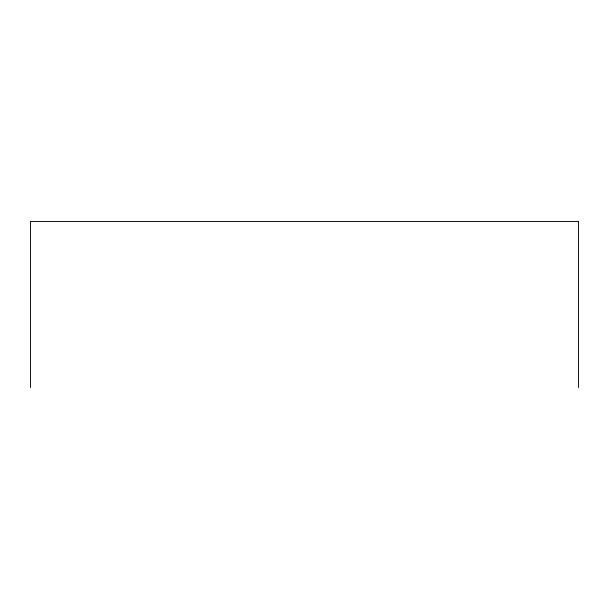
<?xml version="1.0" encoding="UTF-8"?>
<svg xmlns="http://www.w3.org/2000/svg" width="609" height="609" viewBox="0 0 609 609"><rect width="100%" height="100%" fill="white"/><g stroke="black" fill="none" stroke-linecap="round" stroke-linejoin="round"><path stroke-width="0.91" d="M578.55 387.53L578.55 221.47L30.45 221.47L30.45 387.53"/></g></svg>
